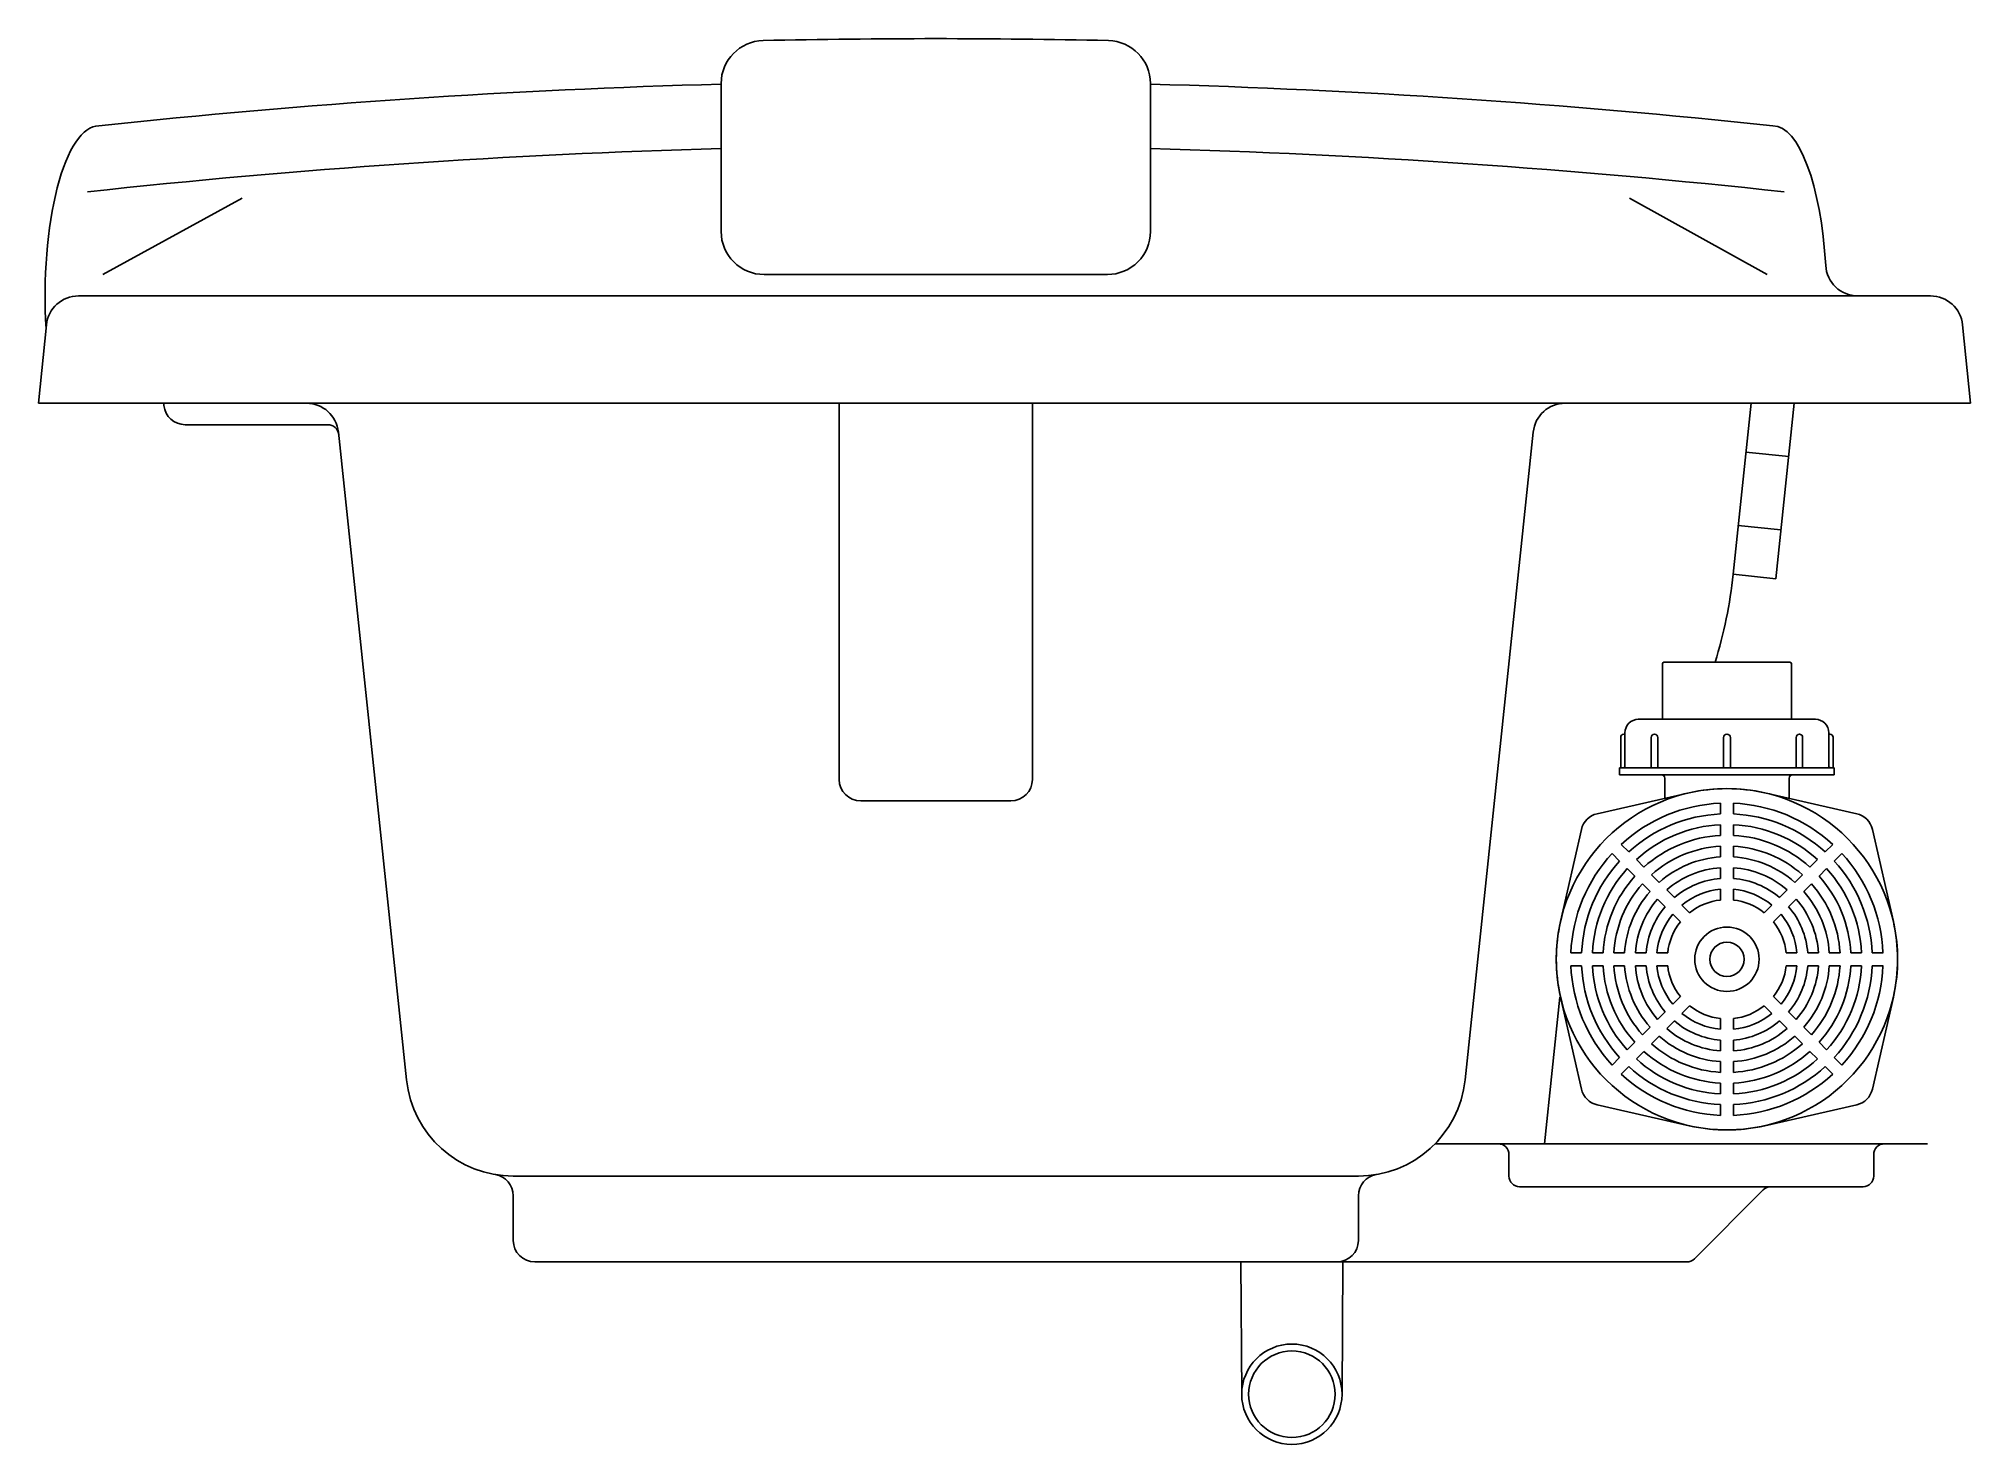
# Model space of a CAD drawing. Header units: millimetres. Extents: x -1249.055 to -1248.155, y 2247.104 to 2247.759.
import ezdxf

# ---------------------------------------------------------------- set-up
doc = ezdxf.new("R2010")
doc.units = ezdxf.units.MM
doc.header["$LTSCALE"] = 10
doc.layers.add('jacuzzi', color=1, linetype='Continuous')

msp = doc.modelspace()

# ---------------------------------------------------------------- linework, layer by layer
at = {"layer": 'jacuzzi'}
for p, q in [((-1249.02548, 2247.64917), (-1248.96045, 2247.68475)), ((-1248.3142, 2247.68475), (-1248.25001, 2247.64917)), ((-1249.03675, 2247.63917), (-1248.1739, 2247.63917)), ((-1249.05533, 2247.58917), (-1249.05168, 2247.62566)), ((-1248.15533, 2247.58917), (-1248.15898, 2247.62566)), ((-1249.05533, 2247.58917), (-1248.15533, 2247.58917)), ((-1248.99696, 2247.58812), (-1248.99707, 2247.58917)), ((-1248.68233, 2247.41394), (-1248.68233, 2247.58917)), ((-1248.59233, 2247.41394), (-1248.59233, 2247.58917)), ((-1248.26584, 2247.50952), (-1248.25747, 2247.58917)), ((-1248.24595, 2247.50743), (-1248.23736, 2247.58917)), ((-1248.98702, 2247.57917), (-1248.92052, 2247.57917)), ((-1248.88394, 2247.27394), (-1248.91566, 2247.57574)), ((-1248.39071, 2247.27394), (-1248.35899, 2247.57574)), ((-1248.25986, 2247.56642), (-1248.23997, 2247.56433)), ((-1248.26345, 2247.53227), (-1248.24356, 2247.53018)), ((-1248.26584, 2247.50952), (-1248.24595, 2247.50743)), ((-1248.67233, 2247.40394), (-1248.60233, 2247.40394)), ((-1248.35374, 2247.24417), (-1248.34656, 2247.31248)), ((-1248.17533, 2247.24417), (-1248.40473, 2247.24417)), ((-1248.37033, 2247.23917), (-1248.37033, 2247.22917)), ((-1248.20033, 2247.23917), (-1248.20033, 2247.22917)), ((-1248.20033, 2247.23917), (-1248.20033, 2247.22917)), ((-1248.20033, 2247.23917), (-1248.20033, 2247.22917)), ((-1248.83421, 2247.22917), (-1248.44044, 2247.22917)), ((-1248.44044, 2247.22917), (-1248.50244, 2247.22917)), ((-1248.83421, 2247.22001), (-1248.83421, 2247.19917)), ((-1248.44044, 2247.22001), (-1248.44044, 2247.19917)), ((-1248.20533, 2247.22417), (-1248.36533, 2247.22417)), ((-1248.28386, 2247.19063), (-1248.25179, 2247.2227)), ((-1248.82421, 2247.18917), (-1248.2874, 2247.18917)), ((-1248.49525, 2247.18917), (-1248.4948, 2247.12746)), ((-1248.44763, 2247.18917), (-1248.44808, 2247.12746))]:
    msp.add_line(p, q, dxfattribs=at)
at = {"layer": 'jacuzzi', "linetype": 'Continuous'}
for p, q in [((-1248.29884, 2247.44193), (-1248.29884, 2247.46772)), ((-1248.29807, 2247.46848), (-1248.26874, 2247.46848)), ((-1248.2394, 2247.46848), (-1248.26874, 2247.46848)), ((-1248.23864, 2247.44193), (-1248.23864, 2247.46772)), ((-1248.31674, 2247.43503), (-1248.31664, 2247.43503)), ((-1248.31624, 2247.43563), (-1248.31624, 2247.42013)), ((-1248.22754, 2247.44193), (-1248.31015, 2247.44193)), ((-1248.22124, 2247.43563), (-1248.22124, 2247.42013)), ((-1248.22074, 2247.43503), (-1248.22084, 2247.43503)), ((-1248.31824, 2247.43353), (-1248.31824, 2247.41933)), ((-1248.304, 2247.41933), (-1248.304, 2247.43338)), ((-1248.30099, 2247.41933), (-1248.30099, 2247.43338)), ((-1248.27039, 2247.41933), (-1248.27039, 2247.43338)), ((-1248.26709, 2247.41933), (-1248.26709, 2247.43338)), ((-1248.23649, 2247.41933), (-1248.23649, 2247.43338)), ((-1248.23347, 2247.41933), (-1248.23347, 2247.43338)), ((-1248.21924, 2247.43353), (-1248.21924, 2247.41933)), ((-1248.21874, 2247.41933), (-1248.31874, 2247.41933)), ((-1248.31874, 2247.41933), (-1248.31874, 2247.41603)), ((-1248.21874, 2247.41933), (-1248.21874, 2247.41603)), ((-1248.21874, 2247.41603), (-1248.31874, 2247.41603)), ((-1248.29769, 2247.40509), (-1248.29769, 2247.41451)), ((-1248.23978, 2247.40509), (-1248.23978, 2247.41451)), ((-1248.28635, 2247.40767), (-1248.32925, 2247.39792)), ((-1248.27174, 2247.39784), (-1248.27174, 2247.40285)), ((-1248.26574, 2247.39784), (-1248.26574, 2247.40285)), ((-1248.20823, 2247.39792), (-1248.25113, 2247.40767)), ((-1248.33652, 2247.39065), (-1248.34626, 2247.34775)), ((-1248.27174, 2247.38783), (-1248.27174, 2247.39284)), ((-1248.26574, 2247.38783), (-1248.26574, 2247.39284)), ((-1248.19121, 2247.34775), (-1248.20096, 2247.39065)), ((-1248.31449, 2247.38013), (-1248.31803, 2247.38367)), ((-1248.27174, 2247.37781), (-1248.27174, 2247.38282)), ((-1248.26574, 2247.37781), (-1248.26574, 2247.38282)), ((-1248.22299, 2247.38013), (-1248.21945, 2247.38367)), ((-1248.31873, 2247.37589), (-1248.32227, 2247.37943)), ((-1248.31165, 2247.36881), (-1248.31519, 2247.37235)), ((-1248.30741, 2247.37305), (-1248.31095, 2247.37659)), ((-1248.27174, 2247.36779), (-1248.27174, 2247.3728)), ((-1248.26574, 2247.36779), (-1248.26574, 2247.3728)), ((-1248.23007, 2247.37305), (-1248.22653, 2247.37659)), ((-1248.22582, 2247.36881), (-1248.22228, 2247.37235)), ((-1248.21875, 2247.37589), (-1248.21521, 2247.37943)), ((-1248.30457, 2247.36173), (-1248.30811, 2247.36527)), ((-1248.30033, 2247.36597), (-1248.30387, 2247.36951)), ((-1248.23715, 2247.36597), (-1248.23361, 2247.36951)), ((-1248.23291, 2247.36173), (-1248.22937, 2247.36527)), ((-1248.29748, 2247.35464), (-1248.30102, 2247.35819)), ((-1248.29324, 2247.35888), (-1248.29678, 2247.36243)), ((-1248.28614, 2247.35178), (-1248.28969, 2247.35533)), ((-1248.27174, 2247.35774), (-1248.27174, 2247.36277)), ((-1248.26574, 2247.35774), (-1248.26574, 2247.36277)), ((-1248.25134, 2247.35178), (-1248.24779, 2247.35533)), ((-1248.24424, 2247.35888), (-1248.24069, 2247.36243)), ((-1248.24, 2247.35464), (-1248.23645, 2247.35819)), ((-1248.29038, 2247.34754), (-1248.29393, 2247.35109)), ((-1248.2471, 2247.34754), (-1248.24354, 2247.35109)), ((-1248.33644, 2247.33314), (-1248.34144, 2247.33314)), ((-1248.33644, 2247.32714), (-1248.34144, 2247.32714)), ((-1248.32643, 2247.33314), (-1248.33143, 2247.33314)), ((-1248.32643, 2247.32714), (-1248.33143, 2247.32714)), ((-1248.31641, 2247.33314), (-1248.32142, 2247.33314)), ((-1248.31641, 2247.32714), (-1248.32142, 2247.32714)), ((-1248.30638, 2247.33314), (-1248.3114, 2247.33314)), ((-1248.30638, 2247.32714), (-1248.3114, 2247.32714)), ((-1248.29634, 2247.33314), (-1248.30137, 2247.33314)), ((-1248.29634, 2247.32714), (-1248.30137, 2247.32714)), ((-1248.24113, 2247.33314), (-1248.23611, 2247.33314)), ((-1248.24113, 2247.32714), (-1248.23611, 2247.32714)), ((-1248.23109, 2247.33314), (-1248.22608, 2247.33314)), ((-1248.23109, 2247.32714), (-1248.22608, 2247.32714)), ((-1248.22107, 2247.33314), (-1248.21606, 2247.33314)), ((-1248.22107, 2247.32714), (-1248.21606, 2247.32714)), ((-1248.21105, 2247.33314), (-1248.20604, 2247.33314)), ((-1248.21105, 2247.32714), (-1248.20604, 2247.32714)), ((-1248.20104, 2247.33314), (-1248.19603, 2247.33314)), ((-1248.20104, 2247.32714), (-1248.19603, 2247.32714)), ((-1248.34626, 2247.31253), (-1248.33652, 2247.26963)), ((-1248.29038, 2247.31274), (-1248.29393, 2247.30919)), ((-1248.2471, 2247.31274), (-1248.24354, 2247.30919)), ((-1248.20096, 2247.26963), (-1248.19121, 2247.31253)), ((-1248.29748, 2247.30564), (-1248.30102, 2247.3021)), ((-1248.29324, 2247.3014), (-1248.29678, 2247.29785)), ((-1248.28614, 2247.3085), (-1248.28969, 2247.30495)), ((-1248.27174, 2247.30254), (-1248.27174, 2247.29751)), ((-1248.26574, 2247.30254), (-1248.26574, 2247.29751)), ((-1248.25134, 2247.3085), (-1248.24779, 2247.30495)), ((-1248.24424, 2247.3014), (-1248.24069, 2247.29785)), ((-1248.24, 2247.30564), (-1248.23645, 2247.3021)), ((-1248.31165, 2247.29147), (-1248.31519, 2247.28793)), ((-1248.30457, 2247.29855), (-1248.30811, 2247.29501)), ((-1248.30033, 2247.29431), (-1248.30387, 2247.29077)), ((-1248.27174, 2247.29249), (-1248.27174, 2247.28748)), ((-1248.26574, 2247.29249), (-1248.26574, 2247.28748)), ((-1248.23715, 2247.29431), (-1248.23361, 2247.29077)), ((-1248.23291, 2247.29855), (-1248.22937, 2247.29501)), ((-1248.22582, 2247.29147), (-1248.22228, 2247.28793)), ((-1248.31873, 2247.28439), (-1248.32227, 2247.28085)), ((-1248.30741, 2247.28723), (-1248.31095, 2247.28369)), ((-1248.27174, 2247.28247), (-1248.27174, 2247.27746)), ((-1248.26574, 2247.28247), (-1248.26574, 2247.27746)), ((-1248.23007, 2247.28723), (-1248.22653, 2247.28369)), ((-1248.21875, 2247.28439), (-1248.21521, 2247.28085)), ((-1248.31449, 2247.28015), (-1248.31803, 2247.27661)), ((-1248.22299, 2247.28015), (-1248.21945, 2247.27661)), ((-1248.27174, 2247.27245), (-1248.27174, 2247.26745)), ((-1248.26574, 2247.27245), (-1248.26574, 2247.26745)), ((-1248.32925, 2247.26236), (-1248.28635, 2247.25262)), ((-1248.27174, 2247.26244), (-1248.27174, 2247.25744)), ((-1248.26574, 2247.26244), (-1248.26574, 2247.25744)), ((-1248.25113, 2247.25262), (-1248.20823, 2247.26236))]:
    msp.add_line(p, q, dxfattribs=at)
at = {"layer": 'jacuzzi'}
msp.add_lwpolyline([(-1248.5569, 2247.75812, 0.010967), (-1248.71778, 2247.75812, 0.407804), (-1248.73734, 2247.73812), (-1248.73734, 2247.66912, 0.414214), (-1248.71734, 2247.64912), (-1248.55734, 2247.64912, 0.414214), (-1248.53734, 2247.66912), (-1248.53734, 2247.73812, 0.407804)], format="xyb", close=True, dxfattribs=at)
msp.add_lwpolyline([(-1248.27428, 2247.46848, 0.048984), (-1248.26584, 2247.50952)], format="xyb", dxfattribs=at)
at = {"layer": 'jacuzzi', "linetype": 'Continuous'}
for radius in [0.0795, 0.015, 0.008]:
    msp.add_circle((-1248.26874, 2247.33014), radius, dxfattribs=at)
at = {"layer": 'jacuzzi'}
for radius in [0.02336, 0.02015]:
    msp.add_circle((-1248.47144, 2247.12753), radius, dxfattribs=at)
for centre, radius, start, end in [((-1248.63733, 2244.07127), 3.6679, 91.5625, 96.10368), ((-1248.63733, 2244.07127), 3.6679, 83.89632, 88.43793), ((-1248.63733, 2244.07127), 3.6379, 91.57539, 96.23756), ((-1248.63733, 2244.07127), 3.6379, 83.76244, 88.42505), ((-1248.20775, 2247.65417), 0.015, 183.08693, 270), ((-1249.03675, 2247.62417), 0.015, 90, 174.28941), ((-1248.1739, 2247.62417), 0.015, 5.71059, 90), ((-1248.98702, 2247.58917), 0.01, 186, 270), ((-1248.93058, 2247.57417), 0.015, 6, 90), ((-1248.34408, 2247.57417), 0.015, 90, 174), ((-1248.92052, 2247.57417), 0.005, 6, 90), ((-1248.67233, 2247.41394), 0.01, 180, 270), ((-1248.60233, 2247.41394), 0.01, 270, 0), ((-1248.83421, 2247.27917), 0.05, 186, 270), ((-1248.44044, 2247.27917), 0.05, 270, 354), ((-1248.37533, 2247.23917), 0.005, 0, 90), ((-1248.19533, 2247.23917), 0.005, 90, 180), ((-1248.84421, 2247.22001), 0.01, 0, 80.40593), ((-1248.43044, 2247.22001), 0.01, 99.59407, 180), ((-1248.36533, 2247.22917), 0.005, 180, 270), ((-1248.20533, 2247.22917), 0.005, 270, 0), ((-1248.24826, 2247.21917), 0.005, 90, 135), ((-1248.82421, 2247.19917), 0.01, 180, 270), ((-1248.45044, 2247.19917), 0.01, 270, 0), ((-1248.2874, 2247.19417), 0.005, 270, 315)]:
    msp.add_arc(centre, radius, start, end, dxfattribs=at)
at = {"layer": 'jacuzzi', "linetype": 'Continuous'}
for centre, radius, start, end in [((-1248.29807, 2247.46772), 0.000762, 90, 180), ((-1248.2394, 2247.46772), 0.000762, 0, 90), ((-1248.31674, 2247.43353), 0.0015, 90, 180), ((-1248.31664, 2247.43543), 0.0004, 270, 0), ((-1248.30994, 2247.43563), 0.0063, 90, 180), ((-1248.26874, 2247.43338), 0.00165, 0, 180), ((-1248.22754, 2247.43563), 0.0063, 0, 90), ((-1248.22084, 2247.43543), 0.0004, 180, 270), ((-1248.22074, 2247.43353), 0.0015, 0, 90), ((-1248.31691, 2247.42002), 0.000684, 272.00953, 9.80275), ((-1248.22056, 2247.42002), 0.000684, 170.19725, 267.99047), ((-1248.29922, 2247.41451), 0.00152, 0, 90), ((-1248.26874, 2247.33014), 0.0795, 77.20423, 102.79577), ((-1248.23826, 2247.41451), 0.00152, 90, 180), ((-1248.26874, 2247.33014), 0.07277, 92.36285, 132.63715), ((-1248.26874, 2247.33014), 0.07277, 47.36285, 87.63715), ((-1248.32711, 2247.38851), 0.00965, 102.79577, 167.20423), ((-1248.26874, 2247.33014), 0.06777, 92.53729, 132.46271), ((-1248.26874, 2247.33014), 0.06277, 92.73956, 132.26044), ((-1248.26874, 2247.33014), 0.06777, 47.53729, 87.46271), ((-1248.26874, 2247.33014), 0.06277, 47.73956, 87.26044), ((-1248.21037, 2247.38851), 0.00965, 12.79577, 77.20423), ((-1248.26874, 2247.33014), 0.05777, 92.97689, 132.02311), ((-1248.26874, 2247.33014), 0.05277, 93.25927, 131.74073), ((-1248.26874, 2247.33014), 0.05777, 47.97689, 87.02311), ((-1248.26874, 2247.33014), 0.05277, 48.25927, 86.74073), ((-1248.26874, 2247.33014), 0.07277, 137.36285, 177.63715), ((-1248.26874, 2247.33014), 0.06777, 137.53729, 177.46271), ((-1248.26874, 2247.33014), 0.06277, 137.73956, 177.26044), ((-1248.26874, 2247.33014), 0.04777, 93.60086, 131.39914), ((-1248.26874, 2247.33014), 0.04277, 94.02251, 130.97749), ((-1248.26874, 2247.33014), 0.04777, 48.60086, 86.39914), ((-1248.26874, 2247.33014), 0.04277, 49.02251, 85.97749), ((-1248.26874, 2247.33014), 0.06277, 2.73956, 42.26044), ((-1248.26874, 2247.33014), 0.06777, 2.53729, 42.46271), ((-1248.26874, 2247.33014), 0.07277, 2.36285, 42.63715), ((-1248.26874, 2247.33014), 0.05777, 137.97689, 177.02311), ((-1248.26874, 2247.33014), 0.05277, 138.25927, 176.74073), ((-1248.26874, 2247.33014), 0.03777, 94.55612, 130.44388), ((-1248.26874, 2247.33014), 0.03777, 49.55612, 85.44388), ((-1248.26874, 2247.33014), 0.05277, 3.25927, 41.74073), ((-1248.26874, 2247.33014), 0.05777, 2.97689, 42.02311), ((-1248.26874, 2247.33014), 0.04777, 138.60086, 176.39914), ((-1248.26874, 2247.33014), 0.04277, 139.02251, 175.97749), ((-1248.26874, 2247.33014), 0.03777, 139.55612, 175.44388), ((-1248.26874, 2247.33014), 0.03277, 95.25318, 129.74682), ((-1248.26874, 2247.33014), 0.02777, 96.20256, 128.79744), ((-1248.26874, 2247.33014), 0.03277, 50.25318, 84.74682), ((-1248.26874, 2247.33014), 0.02777, 51.20256, 83.79744), ((-1248.26874, 2247.33014), 0.03777, 4.55612, 40.44388), ((-1248.26874, 2247.33014), 0.04277, 4.02251, 40.97749), ((-1248.26874, 2247.33014), 0.04777, 3.60086, 41.39914), ((-1248.26874, 2247.33014), 0.0795, 167.20423, 192.79577), ((-1248.26874, 2247.33014), 0.03277, 140.25318, 174.74682), ((-1248.26874, 2247.33014), 0.02777, 141.20256, 173.79744), ((-1248.26874, 2247.33014), 0.02777, 6.20256, 38.79744), ((-1248.26874, 2247.33014), 0.03277, 5.25318, 39.74682), ((-1248.26874, 2247.33014), 0.0795, 347.20423, 12.79577), ((-1248.26874, 2247.33014), 0.07277, 182.36285, 222.63715), ((-1248.26874, 2247.33014), 0.06777, 182.53729, 222.46271), ((-1248.26874, 2247.33014), 0.06277, 182.73956, 222.26044), ((-1248.26874, 2247.33014), 0.05777, 182.97689, 222.02311), ((-1248.26874, 2247.33014), 0.05277, 183.25927, 221.74073), ((-1248.26874, 2247.33014), 0.04777, 183.60086, 221.39914), ((-1248.26874, 2247.33014), 0.04277, 184.02251, 220.97749), ((-1248.26874, 2247.33014), 0.03777, 184.55612, 220.44388), ((-1248.26874, 2247.33014), 0.03277, 185.25318, 219.74682), ((-1248.26874, 2247.33014), 0.02777, 186.20256, 218.79744), ((-1248.26874, 2247.33014), 0.02777, 321.20256, 353.79744), ((-1248.26874, 2247.33014), 0.03277, 320.25318, 354.74682), ((-1248.26874, 2247.33014), 0.03777, 319.55612, 355.44388), ((-1248.26874, 2247.33014), 0.04277, 319.02251, 355.97749), ((-1248.26874, 2247.33014), 0.04777, 318.60086, 356.39914), ((-1248.26874, 2247.33014), 0.05277, 318.25927, 356.74073), ((-1248.26874, 2247.33014), 0.05777, 317.97689, 357.02311), ((-1248.26874, 2247.33014), 0.06277, 317.73956, 357.26044), ((-1248.26874, 2247.33014), 0.06777, 317.53729, 357.46271), ((-1248.26874, 2247.33014), 0.07277, 317.36285, 357.63715), ((-1248.26874, 2247.33014), 0.03777, 229.55612, 265.44388), ((-1248.26874, 2247.33014), 0.03277, 230.25318, 264.74682), ((-1248.26874, 2247.33014), 0.02777, 231.20256, 263.79744), ((-1248.26874, 2247.33014), 0.02777, 276.20256, 308.79744), ((-1248.26874, 2247.33014), 0.03277, 275.25318, 309.74682), ((-1248.26874, 2247.33014), 0.03777, 274.55612, 310.44388), ((-1248.26874, 2247.33014), 0.04777, 228.60086, 266.39914), ((-1248.26874, 2247.33014), 0.04277, 229.02251, 265.97749), ((-1248.26874, 2247.33014), 0.04277, 274.02251, 310.97749), ((-1248.26874, 2247.33014), 0.04777, 273.60086, 311.39914), ((-1248.26874, 2247.33014), 0.06277, 227.73956, 267.26044), ((-1248.26874, 2247.33014), 0.05777, 227.97689, 267.02311), ((-1248.26874, 2247.33014), 0.05277, 228.25927, 266.74073), ((-1248.26874, 2247.33014), 0.05277, 273.25927, 311.74073), ((-1248.26874, 2247.33014), 0.05777, 272.97689, 312.02311), ((-1248.26874, 2247.33014), 0.06277, 272.73956, 312.26044), ((-1248.26874, 2247.33014), 0.07277, 227.36285, 267.63715), ((-1248.26874, 2247.33014), 0.06777, 227.53729, 267.46271), ((-1248.26874, 2247.33014), 0.06777, 272.53729, 312.46271), ((-1248.26874, 2247.33014), 0.07277, 272.36285, 312.63715), ((-1248.32711, 2247.27177), 0.00965, 192.79577, 257.20423), ((-1248.21037, 2247.27177), 0.00965, 282.79577, 347.20423), ((-1248.26874, 2247.33014), 0.0795, 257.20423, 282.79577)]:
    msp.add_arc(centre, radius, start, end, dxfattribs=at)
at = {"layer": 'jacuzzi', "extrusion": (0, 0, -1)}
msp.add_ellipse((-1249.02733, 2247.63917), major_axis=(0, 0.07921), ratio=0.315628, start_param=4.518069, end_param=6.283185, dxfattribs=at)
at = {"layer": 'jacuzzi'}
msp.add_ellipse((-1248.24733, 2247.63917), major_axis=(0, 0.07921), ratio=0.315628, start_param=-1.391927, end_param=0, dxfattribs=at)
at = {"layer": 'jacuzzi', "linetype": 'Continuous'}
msp.add_ellipse((-1248.3025, 2247.43338), major_axis=(0, 0.00165), ratio=0.913483, start_param=-1.570796, end_param=1.570796, dxfattribs=at)
at = {"layer": 'jacuzzi', "linetype": 'Continuous', "extrusion": (0, 0, -1)}
msp.add_ellipse((-1248.23498, 2247.43338), major_axis=(0, 0.00165), ratio=0.913483, start_param=-1.570796, end_param=1.570796, dxfattribs=at)

doc.saveas('drawing.dxf')
